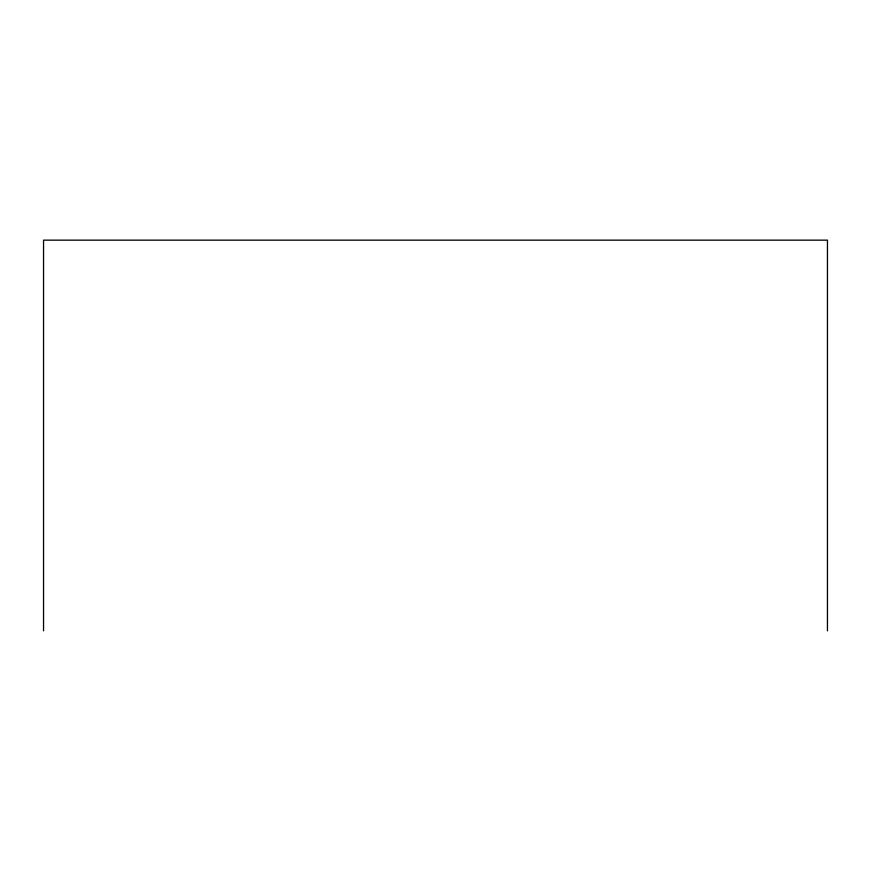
<?xml version="1.0" encoding="UTF-8"?>
<svg xmlns="http://www.w3.org/2000/svg" width="871" height="871" viewBox="0 0 871 871"><rect width="100%" height="100%" fill="white"/><g stroke="black" fill="none" stroke-linecap="round" stroke-linejoin="round"><path stroke-width="1.31" d="M827.45 630.844L827.45 240.156L43.55 240.156L43.55 630.844"/></g></svg>
